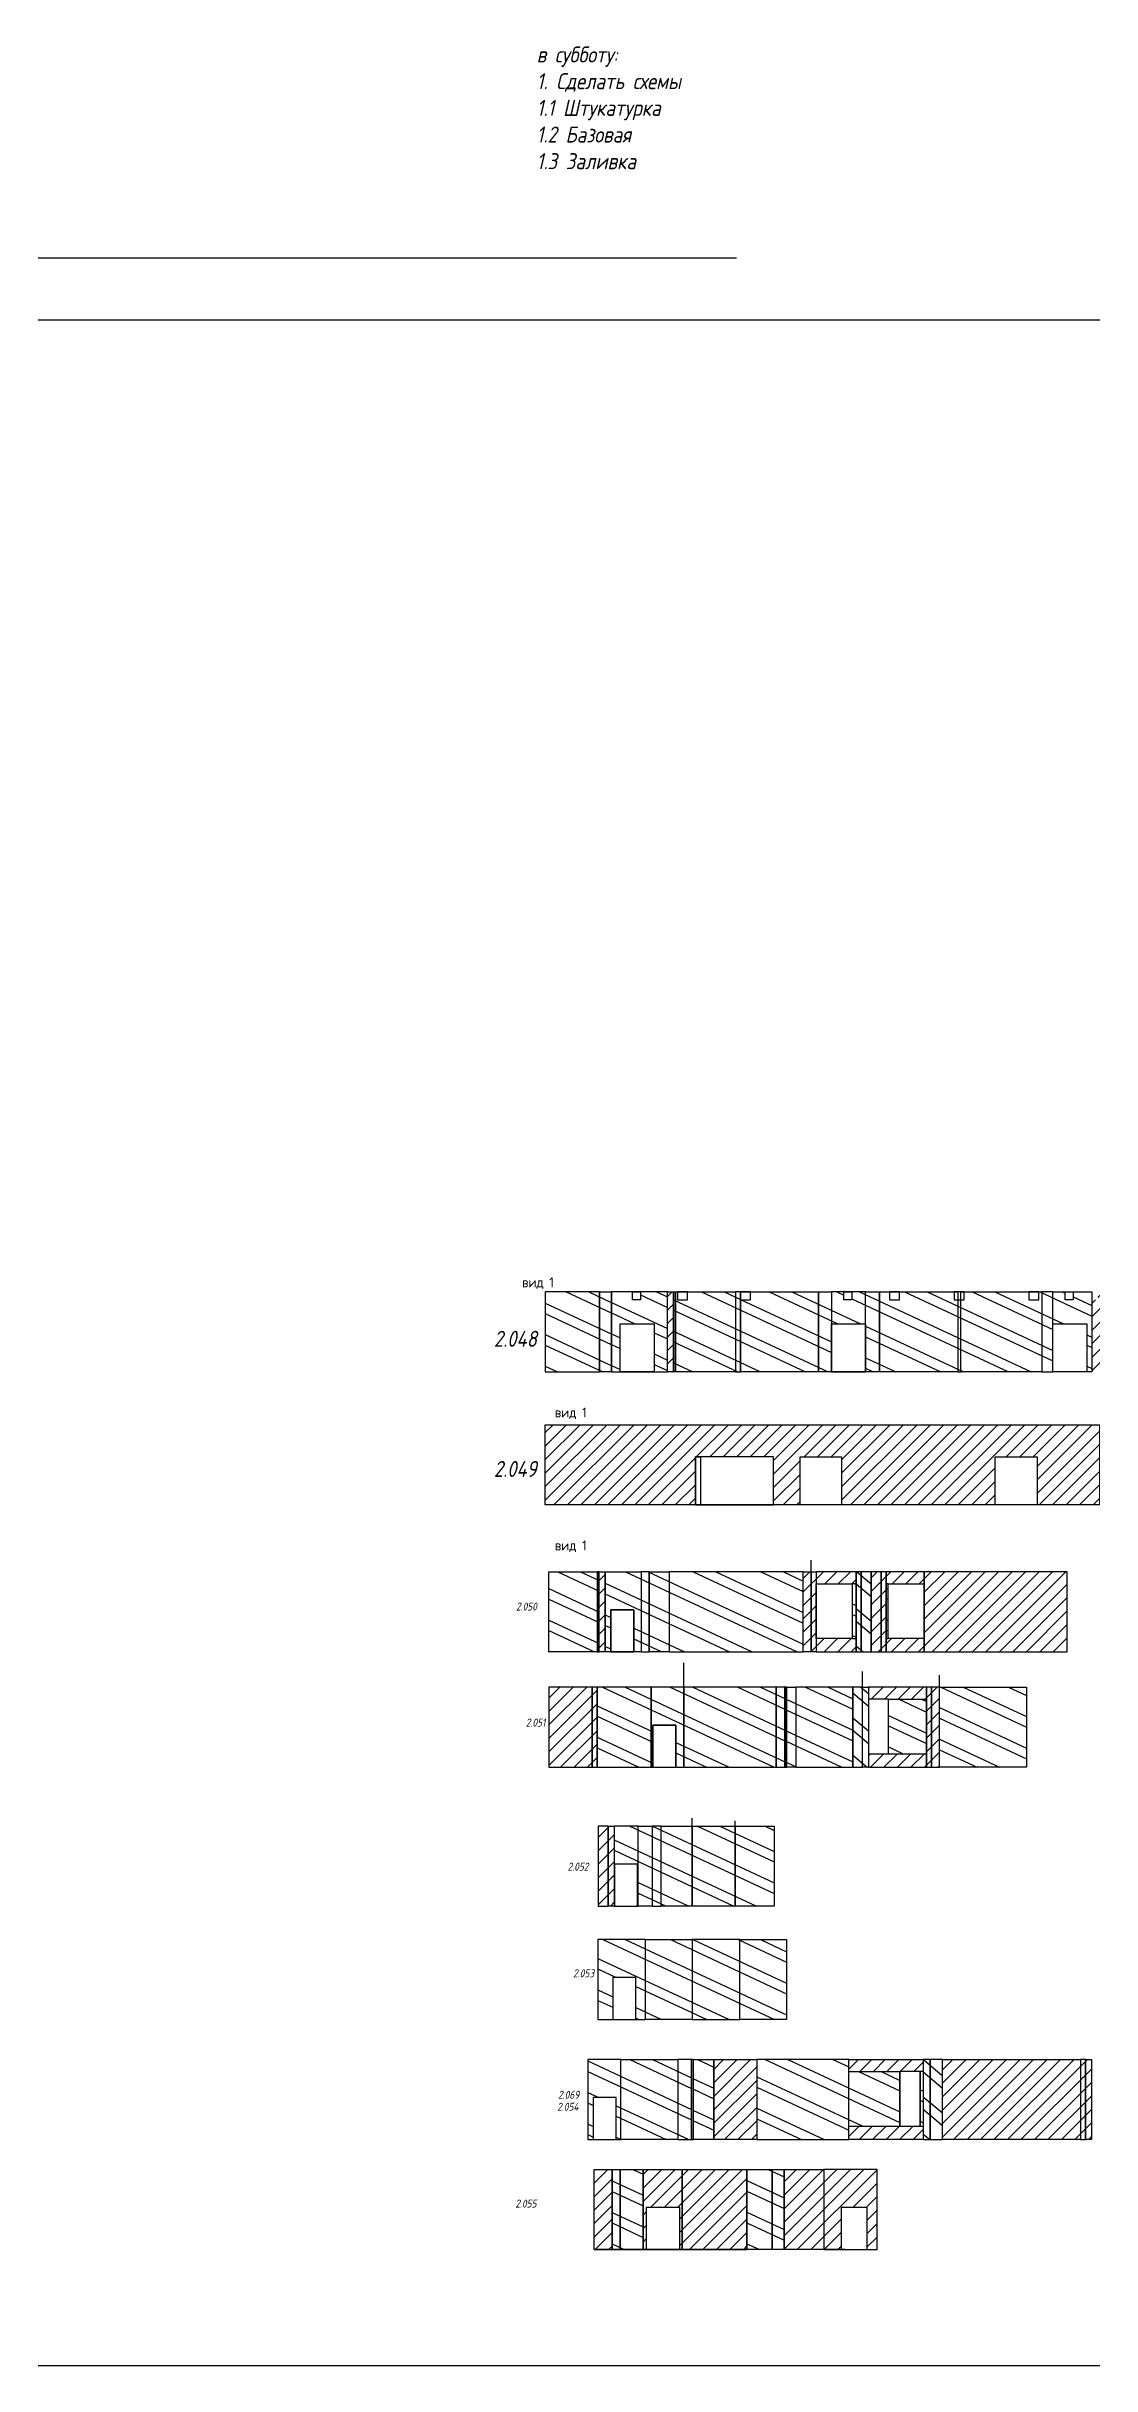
# Model space of a CAD drawing. Header units: millimetres. Extents: x -213536 to 1564669, y -45299 to 942238.
# Drawn here: x 35652 to 87890, y 70501 to 186434 of the extents above; entities that cross this region are included whole.
import ezdxf

# ---------------------------------------------------------------- set-up
doc = ezdxf.new("R2010")
doc.units = ezdxf.units.MM
for name, color, linetype in [('1) мет уголки', 6, 'Continuous'), ('1) серпянка', 2, 'Continuous'), ('1) штриховка', 250, 'Continuous')]:
    doc.layers.add(name, color=color, linetype=linetype)
for name, color, linetype, lineweight in [('Марки помещений', 7, 'Continuous', 9), ('Основные линии', 7, 'Continuous', 30), ('стяжа', 7, 'Continuous', 30)]:
    doc.layers.add(name, color=color, linetype=linetype, lineweight=lineweight)
doc.styles.add('ISOCPEUR_I_2', font='isocpeui.ttf', dxfattribs={"width": 0.85, "height": 2.3})
doc.styles.add('СПДС', font='isocpeur.ttf', dxfattribs={"width": 0.9})

msp = doc.modelspace()

# ---------------------------------------------------------------- hatches: boundary and pattern name
at = {"lineweight": 30}
h = msp.add_hatch(dxfattribs=at)
h.set_pattern_fill('ANSI32', color=4, scale=150, angle=110)
h.paths.add_polyline_path([(63289.7, 124175.2), (60588.2, 124175.2), (60588.2, 120175.2), (63289.7, 120175.2)])
h.paths.add_polyline_path([(63886.2, 124175.2), (63289.7, 124175.2), (63289.7, 120175.2), (63886.2, 120175.2)])
h.paths.add_polyline_path([(66689.7, 124175.2), (65344.3, 124175.2), (65344.3, 123775.2), (64944.3, 123775.2), (64944.3, 124175.2), (63889.7, 124175.2), (63889.7, 120175.2), (64327.2, 120175.2), (64327.2, 122575.2), (66027.2, 122575.2), (66027.2, 120175.2), (66689.7, 120175.2)])
h.paths.add_polyline_path([(70089.7, 124175.2), (67688.2, 124175.2), (67688.2, 123775.2), (67188.2, 123775.2), (67188.2, 124175.2), (67089.7, 124175.2), (67089.7, 120175.2), (70089.7, 120175.2)])
h.paths.add_polyline_path([(70339.7, 124175.2), (70089.7, 124175.2), (70089.7, 120175.2), (70339.7, 120175.2)])
h.paths.add_polyline_path([(74239.7, 124175.2), (70839.7, 124175.2), (70839.7, 123775.2), (70339.7, 123775.2), (70339.7, 120175.2), (74239.7, 120175.2)])
h.paths.add_polyline_path([(67089.7, 124175.2), (66989.7, 124175.2), (66989.7, 120175.2), (67089.7, 120175.2)])
h.paths.add_polyline_path([(74883.7, 124175.2), (74239.7, 124175.2), (74239.7, 120175.2), (74883.7, 120175.2)])
h.paths.add_polyline_path([(76595.7, 124175.2), (75900.8, 124175.2), (75900.8, 123775.2), (75500.8, 123775.2), (75500.8, 124175.2), (74883.7, 124175.2), (74883.7, 122575.2), (76583.7, 122575.2), (76583.7, 120175.2), (76595.7, 120175.2)])
h.paths.add_polyline_path([(81197.7, 124175.2), (78281.2, 124175.2), (78281.2, 123775.2), (77781.2, 123775.2), (77781.2, 124175.2), (77297.7, 124175.2), (77297.7, 120175.2), (81197.7, 120175.2)])
h.paths.add_polyline_path([(77297.7, 124175.2), (76595.7, 124175.2), (76595.7, 120175.2), (77297.7, 120175.2)])
h.paths.add_polyline_path([(85397.7, 124175.2), (85245.4, 124175.2), (85245.4, 123775.2), (84745.4, 123775.2), (84745.4, 124175.2), (81522.1, 124175.2), (81522.1, 123775.2), (81347.7, 123775.2), (81347.7, 120175.2), (85397.7, 120175.2)])
h.paths.add_polyline_path([(81347.7, 123775.2), (81197.7, 123775.2), (81197.7, 120175.2), (81347.7, 120175.2)])
h.paths.add_polyline_path([(85947.7, 124175.2), (85397.7, 124175.2), (85397.7, 120175.2), (85947.7, 120175.2)])
h.paths.add_polyline_path([(87897.7, 124181.2), (85947.7, 124181.2), (85947.7, 124175.2), (85947.7, 122575.2), (87647.7, 122575.2), (87647.7, 120181.2), (87897.7, 120181.2)])
h.paths.add_polyline_path([(86564.8, 123775.2), (86564.8, 124175.2), (86964.8, 124175.2), (86964.8, 123775.2)], flags=16)
h.paths.add_polyline_path([(95335.7, 123775.2), (88347.7, 123775.2), (88347.7, 120181.2), (95335.7, 120181.2)])
h.paths.add_polyline_path([(96085.7, 123583.7), (95735.7, 123583.7), (95735.7, 120844.6), (96085.7, 120844.6)])
h.paths.add_polyline_path([(105769.2, 123583.7), (105063.2, 123583.7), (105063.2, 120853.7), (105769.2, 120853.7)])
h.paths.add_polyline_path([(110113.3, 123583.7), (108766.7, 123583.7), (108766.7, 120853.7), (110113.3, 120853.7)])
h.paths.add_polyline_path([(112475.7, 123583.7), (111913.3, 123583.7), (111913.3, 120853.7), (112475.7, 120853.7)])
h.paths.add_polyline_path([(119220, 123583.7), (118970, 123583.7), (118970, 120853.7), (119220, 120853.7)])
h.paths.add_polyline_path([(120667.8, 123583.7), (120421.9, 123583.7), (120421.9, 120853.7), (120667.8, 120853.7)])
h.paths.add_polyline_path([(122671.9, 123558), (122467.8, 123558), (122467.8, 120853.7), (122671.9, 120853.7)])
h.paths.add_polyline_path([(128955, 122283.7), (130125, 122283.7), (130125, 124183.7), (123427.5, 124183.7), (123427.5, 120183.7), (128955, 120183.7)])
h = msp.add_hatch(dxfattribs=at)
h.set_pattern_fill('ANSI31', color=2, scale=150)
h.paths.add_polyline_path([(66989.7, 124175.2), (66689.7, 124175.2), (66689.7, 120175.2), (66989.7, 120175.2)])
h.paths.add_polyline_path([(112475.7, 124183.7), (106975.7, 124183.7), (106975.7, 123583.7), (108766.7, 123583.7), (110113.3, 123583.7), (111913.3, 123583.7), (112475.7, 123583.7)])
h.paths.add_polyline_path([(112475.7, 120853.7), (111913.3, 120853.7), (110113.3, 120853.7), (108766.7, 120853.7), (106975.7, 120853.7), (106975.7, 120183.7), (112475.7, 120183.7)])
h.paths.add_polyline_path([(113680.3, 123774.2), (113433, 123774.2), (113433, 120183.7), (113680.3, 120183.7)])
h.paths.add_polyline_path([(112723, 123774.2), (112475.7, 123774.2), (112475.7, 120183.7), (112723, 120183.7)])
h.paths.add_polyline_path([(115680.3, 124183.7), (113685.9, 124183.7), (113685.9, 120183.7), (115680.3, 120183.7), (115680.3, 120853.7), (115495, 120853.7), (113695, 120853.7), (113695, 123583.7), (115495, 123583.7), (115680.3, 123583.7)])
h.paths.add_polyline_path([(116924.4, 123774.2), (116424.4, 123774.2), (116424.4, 120183.7), (116924.4, 120183.7)])
h.paths.add_polyline_path([(117170, 123774.2), (116924.4, 123774.2), (116924.4, 120183.7), (117170, 120183.7)])
h.paths.add_polyline_path([(117170, 124174.2), (116924.4, 124174.2), (116924.4, 123774.2), (117170, 123774.2)])
h.paths.add_polyline_path([(119220, 124183.7), (117182, 124183.7), (117182, 123583.7), (118970, 123583.7), (119220, 123583.7)])
h.paths.add_polyline_path([(119220, 120853.7), (118970, 120853.7), (117182, 120853.7), (117182, 120183.7), (119220, 120183.7)])
h.paths.add_polyline_path([(122671.9, 120853.7), (122467.8, 120853.7), (120667.8, 120853.7), (120421.9, 120853.7), (120421.9, 120183.7), (122671.9, 120183.7)])
h.paths.add_polyline_path([(122671.9, 124183.7), (120421.9, 124183.7), (120421.9, 123583.7), (120667.8, 123583.7), (122467.8, 123583.7), (122467.8, 123558), (122671.9, 123558)])
h.paths.add_polyline_path([(103263.2, 124175.2), (103017.7, 124175.2), (103017.7, 123775.2), (103263.2, 123775.2)])
h.paths.add_polyline_path([(103263.2, 123775.2), (103017.7, 123775.2), (103017.7, 120181.2), (103263.2, 120181.2)])
h.paths.add_polyline_path([(105769.2, 120853.7), (105063.2, 120853.7), (103263.2, 120853.7), (103263.2, 120181.2), (105769.2, 120181.2)])
h.paths.add_polyline_path([(105769.2, 124181.2), (103263.2, 124181.2), (103263.2, 124175.2), (103263.2, 123775.2), (103263.2, 123583.7), (105063.2, 123583.7), (105769.2, 123583.7)])
h.paths.add_polyline_path([(106018.4, 123771.7), (105771.2, 123771.7), (105771.2, 120183.7), (106018.4, 120183.7)])
h.paths.add_polyline_path([(106966.7, 123583.7), (106975.7, 123583.7), (106975.7, 123771.7), (106728.4, 123771.7), (106728.4, 120183.7), (106975.7, 120183.7), (106975.7, 120853.7), (106966.7, 120853.7)])
h.paths.add_polyline_path([(88197.7, 123775.2), (87897.7, 123775.2), (87897.7, 120181.2), (88197.7, 120181.2)])
h.paths.add_polyline_path([(88347.7, 123775.2), (88197.7, 123775.2), (88197.7, 120181.2), (88347.7, 120181.2)])
h.paths.add_polyline_path([(88347.7, 124175.2), (88197.7, 124175.2), (88197.7, 123775.2), (88347.7, 123775.2)])
h.paths.add_polyline_path([(95335.7, 124175.2), (88347.7, 124175.2), (88347.7, 123775.2), (95335.7, 123775.2)])
h.paths.add_polyline_path([(95485.7, 123775.2), (95335.7, 123775.2), (95335.7, 120181.2), (95485.7, 120181.2)])
h.paths.add_polyline_path([(95485.7, 124175.2), (95335.7, 124175.2), (95335.7, 123775.2), (95485.7, 123775.2)])
h.paths.add_polyline_path([(95735.7, 123775.2), (95485.7, 123775.2), (95485.7, 120181.2), (95735.7, 120181.2)])
h.paths.add_polyline_path([(97885.7, 120853.7), (96085.7, 120853.7), (96085.7, 120844.6), (95735.7, 120844.6), (95735.7, 120181.2), (97885.7, 120181.2)])
h.paths.add_polyline_path([(97885.7, 124181.2), (95735.7, 124181.2), (95735.7, 123583.7), (96085.7, 123583.7), (97885.7, 123583.7)])
h.paths.add_polyline_path([(101373.7, 124181.2), (99573.7, 124181.2), (99573.7, 123583.7), (101373.7, 123583.7)])
h.paths.add_polyline_path([(101373.7, 120853.7), (99573.7, 120853.7), (99573.7, 120181.2), (101373.7, 120181.2)])
h.paths.add_polyline_path([(102467.7, 123775.2), (101967.7, 123775.2), (101967.7, 120181.2), (102467.7, 120181.2)])
h.paths.add_polyline_path([(103017.7, 123775.2), (102517.7, 123775.2), (102517.7, 120181.2), (103017.7, 120181.2)])
h = msp.add_hatch(dxfattribs=at)
h.set_pattern_fill('ANSI31', color=2, scale=150)
h.set_pattern_definition([(45, (0, 12771.57), (-336.7596, 336.7596), [])])
h.paths.add_polyline_path([(83068.2, 115929.2), (85168.2, 115929.2), (85168.2, 113529.2), (88288.2, 113529.2), (88288.2, 117529.2), (60588.2, 117529.2), (60588.2, 113529.2), (68088.2, 113529.2), (68088.2, 115929.2), (68338.2, 115929.2), (71988.2, 115929.2), (71988.2, 113529.2), (73318.2, 113529.2), (73318.2, 115929.2), (75398.2, 115929.2), (75398.2, 113529.2), (83068.2, 113529.2)])
h.paths.add_polyline_path([(92148.2, 117529.2), (89648.2, 117529.2), (89648.2, 116829.2), (90348.2, 116829.2), (92148.2, 116829.2)])
h.paths.add_polyline_path([(92148.2, 114129.2), (90348.2, 114129.2), (89648.2, 114129.2), (89648.2, 113529.2), (92148.2, 113529.2)])
h.paths.add_polyline_path([(98628.2, 114129.2), (93508.2, 114129.2), (93508.2, 113529.2), (98628.2, 113529.2)])
h.paths.add_polyline_path([(92388.2, 117429.2), (92388.2, 117529.2), (92148.2, 117529.2), (92148.2, 113529.2), (92388.2, 113529.2)])
h.paths.add_polyline_path([(92908.2, 117529.2), (92388.2, 117529.2), (92388.2, 117429.2), (92388.2, 113529.2), (92908.2, 113529.2)])
h.paths.add_polyline_path([(88528.2, 117529.2), (88288.2, 117529.2), (88288.2, 113529.2), (88528.2, 113529.2)])
h.paths.add_polyline_path([(89048.2, 117529.2), (88528.2, 117529.2), (88528.2, 113529.2), (89048.2, 113529.2)])
h.paths.add_polyline_path([(98628.2, 117529.2), (93508.2, 117529.2), (93508.2, 116929.2), (98628.2, 116929.2)])
h.paths.add_polyline_path([(98868.2, 117529.2), (98628.2, 117529.2), (98628.2, 113529.2), (98868.2, 113529.2)])
h.paths.add_polyline_path([(99388.2, 117529.2), (98868.2, 117529.2), (98868.2, 113529.2), (99388.2, 113529.2)])
h.paths.add_polyline_path([(102488.2, 117529.2), (99988.2, 117529.2), (99988.2, 116929.2), (100688.2, 116929.2), (102488.2, 116929.2)])
h.paths.add_polyline_path([(102488.2, 114129.2), (99988.2, 114129.2), (99988.2, 113529.2), (102488.2, 113529.2)])
h.paths.add_polyline_path([(102728.2, 117429.2), (102728.2, 117529.2), (102488.2, 117529.2), (102488.2, 113529.2), (102728.2, 113529.2)])
h.paths.add_polyline_path([(103248.2, 117529.2), (102728.2, 117529.2), (102728.2, 117429.2), (102728.2, 113529.2), (103248.2, 113529.2)])
h.paths.add_polyline_path([(106277.8, 117529.2), (105777.8, 117529.2), (105777.8, 113529.2), (106277.8, 113529.2)])
h.paths.add_polyline_path([(109277.8, 117529.2), (108777.8, 117529.2), (108777.8, 113529.2), (109277.8, 113529.2)])
h.paths.add_polyline_path([(115277.8, 117529.2), (114777.8, 117529.2), (114777.8, 113529.2), (115277.8, 113529.2)])
h.paths.add_polyline_path([(118277.8, 117529.2), (117777.8, 117529.2), (117777.8, 113529.2), (118277.8, 113529.2)])
h.paths.add_polyline_path([(124277.8, 117529.2), (123777.8, 117529.2), (123777.8, 113529.2), (124277.8, 113529.2)])
h.paths.add_polyline_path([(127277.8, 117529.2), (126777.8, 117529.2), (126777.8, 113529.2), (127277.8, 113529.2)])
h.paths.add_polyline_path([(129677.8, 117529.2), (129177.8, 117529.2), (129177.8, 113529.2), (129677.8, 113529.2)])
h.paths.add_polyline_path([(133677.8, 117129.2), (138277.8, 117129.2), (138277.8, 113529.2), (138977.8, 113529.2), (138977.8, 115629.2), (140577.8, 115629.2), (140577.8, 113529.2), (141377.8, 113529.2), (141377.8, 117529.2), (138277.8, 117529.2), (133677.8, 117529.2), (133177.8, 117529.2), (133177.8, 113529.2), (133677.8, 113529.2)])
h.paths.add_polyline_path([(146027.8, 117529.2), (143977.8, 117529.2), (143977.8, 113529.2), (144427.8, 113529.2), (144427.8, 115629.2), (146027.8, 115629.2)])
h.paths.add_polyline_path([(146257.8, 117529.2), (146027.8, 117529.2), (146027.8, 115629.2), (146027.8, 113529.2), (146257.8, 113529.2)])
h.paths.add_polyline_path([(149347.8, 117529.2), (146957.8, 117529.2), (146957.8, 116929.2), (147147.8, 116929.2), (148947.8, 116929.2), (149347.8, 116929.2)])
h.paths.add_polyline_path([(149347.8, 114129.2), (146957.8, 114129.2), (146957.8, 113529.2), (149347.8, 113529.2)])
h.paths.add_polyline_path([(149592.8, 117529.2), (149347.8, 117529.2), (149347.8, 113529.2), (149592.8, 113529.2)])
h.paths.add_polyline_path([(149822.8, 117529.2), (149592.8, 117529.2), (149592.8, 113529.2), (149822.8, 113529.2)])
h = msp.add_hatch(dxfattribs=at)
h.set_pattern_fill('ANSI32', color=4, scale=150, angle=110)
h.paths.add_polyline_path([(63180.4, 110181.3), (60767.3, 110181.3), (60767.3, 106181.3), (63180.4, 106181.3)])
h.paths.add_polyline_path([(63280.4, 110181.3), (63180.4, 110181.3), (63180.4, 106181.3), (63280.4, 106181.3)])
h.paths.add_polyline_path([(65380.4, 110181.3), (63580.4, 110181.3), (63580.4, 106181.3), (63858.2, 106181.3), (63858.2, 108281.3), (65014.2, 108281.3), (65014.2, 106181.3), (65380.4, 106181.3)])
h.paths.add_polyline_path([(65780.4, 110181.3), (65380.4, 110181.3), (65380.4, 106181.3), (65780.4, 106181.3)])
h.paths.add_polyline_path([(66780.4, 110181.3), (65780.4, 110181.3), (65780.4, 106181.3), (66780.4, 106181.3)])
h.paths.add_polyline_path([(73480.4, 110181.3), (66780.4, 110181.3), (66780.4, 106181.3), (73480.4, 106181.3)])
h.paths.add_polyline_path([(76118.4, 109575.6), (75930.4, 109575.6), (75930.4, 106851.3), (76118.4, 106851.3)])
h.paths.add_polyline_path([(77720.9, 109581.3), (77620.9, 109581.3), (77620.9, 106851.3), (77720.9, 106851.3)])
h = msp.add_hatch(dxfattribs=at)
h.set_pattern_fill('ANSI31', color=2, scale=150)
h.paths.add_polyline_path([(76118.4, 110181.3), (74130.4, 110181.3), (74130.4, 109581.3), (75930.4, 109581.3), (76118.4, 109575.6)])
h.paths.add_polyline_path([(76118.4, 106851.3), (75930.4, 106851.3), (74130.4, 106851.3), (74130.4, 106181.3), (76118.4, 106181.3)])
h.paths.add_polyline_path([(77370.9, 110178.8), (76870.9, 110178.8), (76870.9, 106178.8), (77370.9, 106178.8)])
h.paths.add_polyline_path([(77620.9, 110181.3), (77370.9, 110181.3), (77370.9, 106181.3), (77620.9, 106181.3)])
h.paths.add_polyline_path([(79520.9, 106851.3), (77720.9, 106851.3), (77620.9, 106851.3), (77620.9, 106181.3), (79520.9, 106181.3)])
h.paths.add_polyline_path([(79520.9, 110181.3), (77620.9, 110181.3), (77620.9, 109581.3), (77720.9, 109581.3), (79520.9, 109581.3)])
h.paths.add_polyline_path([(86670.9, 110181.3), (79520.9, 110181.3), (79520.9, 109581.3), (79520.9, 106851.3), (79520.9, 106181.3), (86670.9, 106181.3)])
h.paths.add_polyline_path([(63580.4, 110181.3), (63280.4, 110181.3), (63280.4, 106181.3), (63580.4, 106181.3)])
h.paths.add_polyline_path([(73880.4, 110181.3), (73480.4, 110181.3), (73480.4, 106181.3), (73880.4, 106181.3)])
h.paths.add_polyline_path([(74130.4, 110181.3), (73880.4, 110181.3), (73880.4, 106181.3), (74130.4, 106181.3)])
h = msp.add_hatch(dxfattribs=at)
h.set_pattern_fill('ANSI32', color=5, scale=150, angle=95)
h.paths.add_polyline_path([(76370.9, 110181.3), (76118.4, 110181.3), (76118.4, 106181.3), (76370.9, 106181.3)])
h.paths.add_polyline_path([(76870.9, 110181.3), (76370.9, 110181.3), (76370.9, 106181.3), (76870.9, 106181.3)])
h = msp.add_hatch(dxfattribs=at)
h.set_pattern_fill('ANSI31', color=2, scale=150)
h.paths.add_polyline_path([(62924.3, 104413.7), (60767.3, 104413.7), (60767.3, 100413.7), (62924.3, 100413.7)])
h.paths.add_polyline_path([(63174.3, 104413.7), (62924.3, 104413.7), (62924.3, 100413.7), (63174.3, 100413.7)])
h.paths.add_polyline_path([(79887.6, 104413.7), (79636.8, 104413.7), (79636.8, 100413.7), (79887.6, 100413.7)])
h.paths.add_polyline_path([(80287.6, 104413.7), (79887.6, 104413.7), (79887.6, 100413.7), (80287.6, 100413.7)])
h.paths.add_polyline_path([(79636.8, 101083.7), (77742.8, 101083.7), (76736.8, 101083.7), (76736.8, 100413.7), (79636.8, 100413.7)])
h.paths.add_polyline_path([(79636.8, 104413.7), (76736.8, 104413.7), (76736.8, 103813.7), (77742.8, 103813.7), (79636.8, 103813.7)])
h = msp.add_hatch(dxfattribs=at)
h.set_pattern_fill('ANSI32', color=4, scale=150, angle=110)
h.paths.add_polyline_path([(79636.8, 103813.7), (77742.8, 103813.7), (77742.8, 101083.7), (79636.8, 101083.7)])
h.paths.add_polyline_path([(65874.3, 104413.7), (63174.3, 104413.7), (63174.3, 100413.7), (65874.3, 100413.7)])
h.paths.add_polyline_path([(67517.3, 104413.7), (65874.3, 104413.7), (65874.3, 100413.7), (65961.3, 100413.7), (65961.3, 102513.7), (67117.3, 102513.7), (67117.3, 100413.7), (67517.3, 100413.7)])
h.paths.add_polyline_path([(72117.8, 104413.7), (67517.3, 104413.7), (67517.3, 100413.7), (72117.8, 100413.7)])
h.paths.add_polyline_path([(72564.8, 104413.7), (72117.8, 104413.7), (72117.8, 100413.7), (72564.8, 100413.7)])
h.paths.add_polyline_path([(73111.8, 104413.7), (72664.8, 104413.7), (72664.8, 100413.7), (73111.8, 100413.7)])
h.paths.add_polyline_path([(75955.8, 104413.7), (73111.8, 104413.7), (73111.8, 100413.7), (75955.8, 100413.7)])
h.paths.add_polyline_path([(84635.3, 104413.7), (80287.6, 104413.7), (80287.6, 100413.7), (84635.3, 100413.7)])
h = msp.add_hatch(dxfattribs=at)
h.set_pattern_fill('ANSI32', color=5, scale=150, angle=95)
h.paths.add_polyline_path([(76443.8, 104413.7), (75955.8, 104413.7), (75955.8, 100413.7), (76443.8, 100413.7)])
h.paths.add_polyline_path([(76736.8, 104413.7), (76443.8, 104413.7), (76443.8, 100413.7), (76736.8, 100413.7)])
h = msp.add_hatch(dxfattribs=at)
h.set_pattern_fill('ANSI31', color=2, scale=150)
h.paths.add_polyline_path([(63731.6, 97472.5), (63231.6, 97472.5), (63231.6, 93472.5), (63731.6, 93472.5)])
h.paths.add_polyline_path([(64031.6, 97472.5), (63731.6, 97472.5), (63731.6, 93472.5), (64031.6, 93472.5)])
h = msp.add_hatch(dxfattribs=at)
h.set_pattern_fill('ANSI32', color=4, scale=150, angle=110)
h.paths.add_polyline_path([(65231.6, 97472.5), (64031.6, 97472.5), (64031.6, 95572.5), (65193.4, 95572.5), (65193.4, 93472.5), (65231.6, 93472.5)])
h.paths.add_polyline_path([(65931.6, 97472.5), (65231.6, 97472.5), (65231.6, 93472.5), (65931.6, 93472.5)])
h.paths.add_polyline_path([(66381.6, 97472.5), (65931.6, 97472.5), (65931.6, 93472.5), (66381.6, 93472.5)])
h.paths.add_polyline_path([(67931.6, 97472.5), (66381.6, 97472.5), (66381.6, 93472.5), (67931.6, 93472.5)])
h.paths.add_polyline_path([(70083.3, 97472.5), (67931.6, 97472.5), (67931.6, 93472.5), (70083.3, 93472.5)])
h.paths.add_polyline_path([(72033.3, 97472.5), (70083.3, 97472.5), (70083.3, 93472.5), (72033.3, 93472.5)])
h = msp.add_hatch(dxfattribs=at)
h.set_pattern_fill('ANSI32', color=4, scale=150, angle=110)
h.paths.add_polyline_path([(67930.7, 91797.3), (65592.7, 91797.3), (65592.7, 87797.3), (67930.7, 87797.3)])
h.paths.add_polyline_path([(65592.7, 91797.3), (63216.7, 91797.3), (63216.7, 87797.3), (65592.7, 87797.3)])
h.paths.add_polyline_path([(65110.7, 89909.3), (65110.7, 87809.3), (63954.7, 87809.3), (63954.7, 89909.3)], flags=16)
h.paths.add_polyline_path([(70306.7, 91797.3), (67930.7, 91797.3), (67930.7, 87797.3), (70306.7, 87797.3)])
h.paths.add_polyline_path([(72644.7, 91797.3), (70306.7, 91797.3), (70306.7, 87797.3), (72644.7, 87797.3)])
h = msp.add_hatch(dxfattribs=at)
h.set_pattern_fill('ANSI32', color=4, scale=150, angle=110)
h.set_pattern_definition([(155, (1937.3, 4765.8), (-603.816, -1294.887), []), (155, (1707, 5398.7), (-603.816, -1294.887), [])])
h.paths.add_polyline_path([(64354.6, 85798.2), (62704.6, 85798.2), (62704.6, 81798.2), (62974.2, 81798.2), (62974.2, 83898.2), (64130.2, 83898.2), (64130.2, 81798.2), (64354.6, 81798.2)])
h.paths.add_polyline_path([(78310.3, 85200.1), (75749.9, 85200.1), (75749.9, 82470.1), (78310.3, 82470.1)])
h.paths.add_polyline_path([(79479.9, 85204.4), (79316.3, 85200.1), (79316.3, 82470.1), (79479.9, 82470.1)])
h.paths.add_polyline_path([(67204.6, 85798.2), (64354.6, 85798.2), (64354.6, 81798.2), (67204.6, 81798.2)])
h.paths.add_polyline_path([(67901.6, 85798.2), (67204.6, 85798.2), (67204.6, 81798.2), (67901.6, 81798.2)])
h.paths.add_polyline_path([(69008.6, 85798.2), (68001.6, 85798.2), (68001.6, 81798.2), (69008.6, 81798.2)])
h.paths.add_polyline_path([(75749.9, 85796.6), (71158.6, 85796.6), (71158.6, 81796.6), (75749.9, 81796.6)])
h = msp.add_hatch(dxfattribs=at)
h.set_pattern_fill('ANSI31', color=2, scale=150)
h.set_pattern_definition([(45, (1937.33, 4765.76), (-336.7596, 336.7596), [])])
h.paths.add_polyline_path([(79479.9, 85796.6), (75749.9, 85796.6), (75749.9, 85200.1), (78310.3, 85200.1), (79316.3, 85200.1), (79479.9, 85204.4)])
h.paths.add_polyline_path([(79479.9, 82470.1), (79316.3, 82470.1), (78310.3, 82470.1), (75749.9, 82470.1), (75749.9, 81796.6), (79479.9, 81796.6)])
h.paths.add_polyline_path([(71151.6, 85798.2), (69008.6, 85798.2), (69008.6, 81798.2), (71151.6, 81798.2)])
h.paths.add_polyline_path([(87329.4, 85798.2), (80441.4, 85798.2), (80441.4, 81798.2), (87329.4, 81798.2)])
h.paths.add_polyline_path([(87577.6, 85798.2), (87329.4, 85798.2), (87329.4, 81798.2), (87577.6, 81798.2)])
h.paths.add_polyline_path([(87882.6, 85800.1), (87577.6, 85800.1), (87577.6, 81800.1), (87882.6, 81800.1)])
h = msp.add_hatch(dxfattribs=at)
h.set_pattern_fill('ANSI32', color=5, scale=150, angle=95)
h.set_pattern_definition([(140, (1937.3, 4765.8), (-918.383, -1094.486), []), (140, (1878.6, 5436.7), (-918.383, -1094.486), [])])
h.paths.add_polyline_path([(79829.9, 85796.6), (79479.9, 85796.6), (79479.9, 81796.6), (79829.9, 81796.6), (79829.9, 81798.2)])
h.paths.add_polyline_path([(80441.4, 85798.2), (79829.9, 85798.2), (79829.9, 81798.2), (80441.4, 81798.2)])
h = msp.add_hatch(dxfattribs=at)
h.set_pattern_fill('ANSI31', color=2, scale=150)
h.set_pattern_definition([(45, (-293.86, -5925.9), (-336.7596, 336.7596), [])])
h.paths.add_polyline_path([(63923.4, 80303.8), (63023.4, 80303.8), (63023.4, 76303.8), (63923.4, 76303.8)])
h.paths.add_polyline_path([(67423.4, 80303.8), (65473.4, 80303.8), (65473.4, 76303.8), (65631.9, 76303.8), (65631.9, 78403.8), (67311.9, 78403.8), (67311.9, 76303.8), (67423.4, 76303.8)])
h.paths.add_polyline_path([(70663.4, 80303.8), (67423.4, 80303.8), (67423.4, 76303.8), (70663.4, 76303.8)])
h.paths.add_polyline_path([(74511.4, 80303.8), (72523.4, 80303.8), (72523.4, 76303.8), (74511.4, 76303.8)])
h.paths.add_polyline_path([(77171.4, 80303.8), (74511.4, 80303.8), (74511.4, 76303.8), (75374.6, 76303.8), (75374.6, 78403.8), (76674.6, 78403.8), (76674.6, 76303.8), (77171.4, 76303.8)])
h = msp.add_hatch(dxfattribs=at)
h.set_pattern_fill('ANSI32', color=4, scale=150, angle=110)
h.set_pattern_definition([(155, (-293.9, -5925.9), (-603.816, -1294.887), []), (155, (-524.2, -5293), (-603.816, -1294.887), [])])
h.paths.add_polyline_path([(64323.4, 80303.8), (63923.4, 80303.8), (63923.4, 76303.8), (64323.4, 76303.8)])
h.paths.add_polyline_path([(65473.4, 80303.8), (64323.4, 80303.8), (64323.4, 76303.8), (65473.4, 76303.8)])
h.paths.add_polyline_path([(71925.4, 80303.8), (70663.4, 80303.8), (70663.4, 76303.8), (71925.4, 76303.8)])
h.paths.add_polyline_path([(72523.4, 80303.8), (71925.4, 80303.8), (71925.4, 76303.8), (72523.4, 76303.8)])

# ---------------------------------------------------------------- linework, layer by layer
at = {"color": 2, "lineweight": 30}
for p, q in [((63023.4, 76303.8), (63923.4, 76303.8)), ((65473.4, 76303.8), (67423.4, 76303.8)), ((67423.4, 76303.8), (70663.4, 76303.8)), ((74511.4, 76303.8), (72523.4, 76303.8)), ((75561.4, 76303.8), (74511.4, 76303.8))]:
    msp.add_line(p, q, dxfattribs=at)
at = {"color": 4, "lineweight": 30}
for p, q in [((63923.4, 76303.8), (64323.4, 76303.8)), ((64323.4, 76303.8), (65473.4, 76303.8)), ((71925.4, 76303.8), (70663.4, 76303.8)), ((72523.4, 76303.8), (71925.4, 76303.8))]:
    msp.add_line(p, q, dxfattribs=at)
at = {"color": 2, "lineweight": 30}
for points in [[(29417.9, 70500.8), (153395.9, 70500.8), (153395.9, 172746.2), (29417.9, 172746.2)], [(66689.7, 120175.2), (66689.7, 124175.2), (66989.7, 124175.2), (66989.7, 120175.2)], [(67188.2, 123775.2), (67688.2, 123775.2), (67688.2, 124175.2), (67188.2, 124175.2)], [(70339.7, 123775.2), (70839.7, 123775.2), (70839.7, 124175.2), (70339.7, 124175.2)], [(77781.2, 123775.2), (78281.2, 123775.2), (78281.2, 124175.2), (77781.2, 124175.2)], [(81022.1, 123775.2), (81522.1, 123775.2), (81522.1, 124175.2), (81022.1, 124175.2)], [(84745.4, 123775.2), (85245.4, 123775.2), (85245.4, 124175.2), (84745.4, 124175.2)], [(60588.2, 117529.2), (88288.2, 117529.2), (88288.2, 113529.2), (60588.2, 113529.2)], [(63580.4, 110181.3), (63580.4, 106181.3), (63280.4, 106181.3), (63280.4, 110181.3)], [(73880.4, 106181.3), (73480.4, 106181.3), (73480.4, 110181.3), (73880.4, 110181.3)], [(73880.4, 106181.3), (73880.4, 110181.3), (74130.4, 110181.3), (74130.4, 106181.3)], [(74130.4, 106181.3), (76118.4, 106181.3), (76118.4, 110181.3), (74130.4, 110181.3)], [(76870.9, 106178.8), (77370.9, 106178.8), (77370.9, 110178.8), (76870.9, 110178.8)], [(77620.9, 106181.3), (77620.9, 110181.3), (77370.9, 110181.3), (77370.9, 106181.3)], [(77620.9, 106181.3), (79520.9, 106181.3), (79520.9, 110181.3), (77620.9, 110181.3)], [(79520.9, 110181.3), (79520.9, 106181.3), (86670.9, 106181.3), (86670.9, 110181.3)], [(60767.3, 100413.7), (62924.3, 100413.7), (62924.3, 104413.7), (60767.3, 104413.7)], [(62924.3, 104413.7), (62924.3, 100413.7), (63174.3, 100413.7), (63174.3, 104413.7)], [(76736.8, 100413.7), (79636.8, 100413.7), (79636.8, 104413.7), (76736.8, 104413.7)], [(79887.6, 100413.7), (79887.6, 104413.7), (79636.8, 104413.7), (79636.8, 100413.7)], [(79887.6, 100413.7), (80287.6, 100413.7), (80287.6, 104413.7), (79887.6, 104413.7)], [(63731.6, 97472.5), (63231.6, 97472.5), (63231.6, 93472.5), (63731.6, 93472.5)], [(64031.6, 97472.5), (64031.6, 93472.5), (63731.6, 93472.5), (63731.6, 97472.5)], [(69008.6, 85798.2), (71151.6, 85798.2), (71151.6, 81798.2), (69008.6, 81798.2)], [(80441.4, 81798.2), (80441.4, 85798.2), (87329.4, 85798.2), (87329.4, 81798.2)], [(87329.4, 81798.2), (87577.6, 81798.2), (87577.6, 85798.2), (87329.4, 85798.2)], [(87577.6, 81800.1), (87577.6, 85800.1), (87882.6, 85800.1), (87882.6, 81800.1)], [(63023.4, 80303.8), (63923.4, 80303.8), (63923.4, 76303.8), (63023.4, 76303.8)], [(65473.4, 80303.8), (67423.4, 80303.8), (67423.4, 76303.8), (65473.4, 76303.8)], [(67423.4, 80303.8), (70663.4, 80303.8), (70663.4, 76303.8), (67423.4, 76303.8)], [(72523.4, 80303.8), (74511.4, 80303.8), (74511.4, 76303.8), (72523.4, 76303.8)], [(74511.4, 76303.8), (77171.4, 76303.8), (77171.4, 80303.8), (74511.4, 80303.8)], [(65631.9, 76303.8), (67311.9, 76303.8), (67311.9, 78403.8), (65631.9, 78403.8)], [(75374.6, 76303.8), (76674.6, 76303.8), (76674.6, 78403.8), (75374.6, 78403.8)]]:
    msp.add_lwpolyline(points, close=True, dxfattribs=at)
at = {"color": 4, "lineweight": 30}
for points in [[(60588.2, 120175.2), (63289.7, 120175.2), (63289.7, 124175.2), (60588.2, 124175.2)], [(63289.7, 120175.2), (63289.7, 124175.2), (63886.2, 124175.2), (63886.2, 120175.2)], [(63889.7, 120175.2), (66689.7, 120175.2), (66689.7, 124175.2), (63889.7, 124175.2)], [(64944.3, 124175.2), (65344.3, 124175.2), (65344.3, 123775.2), (64944.3, 123775.2)], [(66989.7, 120175.2), (66989.7, 124175.2), (67089.7, 124175.2), (67089.7, 120175.2)], [(67089.7, 124175.2), (70089.7, 124175.2), (70089.7, 120175.2), (67089.7, 120175.2)], [(70089.7, 124175.2), (70089.7, 120175.2), (70339.7, 120175.2), (70339.7, 124175.2)], [(70339.7, 124175.2), (74239.7, 124175.2), (74239.7, 120175.2), (70339.7, 120175.2)], [(74239.7, 120175.2), (74239.7, 124175.2), (74883.7, 124175.2), (74883.7, 120175.2)], [(74883.7, 120175.2), (76595.7, 120175.2), (76595.7, 124175.2), (74883.7, 124175.2)], [(75500.8, 124175.2), (75900.8, 124175.2), (75900.8, 123775.2), (75500.8, 123775.2)], [(76595.7, 120175.2), (76595.7, 124175.2), (77297.7, 124175.2), (77297.7, 120175.2)], [(77297.7, 124175.2), (81197.7, 124175.2), (81197.7, 120175.2), (77297.7, 120175.2)], [(81197.7, 124175.2), (81197.7, 120175.2), (81347.7, 120175.2), (81347.7, 124175.2)], [(81347.7, 124175.2), (85397.7, 124175.2), (85397.7, 120175.2), (81347.7, 120175.2)], [(85397.7, 124175.2), (85397.7, 120175.2), (85947.7, 120175.2), (85947.7, 124175.2)], [(85947.7, 124181.2), (87897.7, 124181.2), (87897.7, 120181.2), (85947.7, 120181.2)], [(86564.8, 124175.2), (86964.8, 124175.2), (86964.8, 123775.2), (86564.8, 123775.2)], [(60767.3, 110181.3), (63180.4, 110181.3), (63180.4, 106181.3), (60767.3, 106181.3)], [(63180.4, 110181.3), (63180.4, 106181.3), (63280.4, 106181.3), (63280.4, 110181.3)], [(63580.4, 110181.3), (65380.4, 110181.3), (65380.4, 106181.3), (63580.4, 106181.3)], [(65380.4, 110181.3), (65380.4, 106181.3), (65780.4, 106181.3), (65780.4, 110181.3)], [(65780.4, 110181.3), (66780.4, 110181.3), (66780.4, 106181.3), (65780.4, 106181.3)], [(73480.4, 106181.3), (73480.4, 110181.3), (66780.4, 110181.3), (66780.4, 106181.3)], [(75930.4, 106851.3), (74130.4, 106851.3), (74130.4, 109581.3), (75930.4, 109581.3)], [(79520.9, 106851.3), (77720.9, 106851.3), (77720.9, 109581.3), (79520.9, 109581.3)], [(63858.2, 106181.3), (65014.2, 106181.3), (65014.2, 108281.3), (63858.2, 108281.3)], [(63174.3, 104413.7), (63174.3, 100413.7), (65874.3, 100413.7), (65874.3, 104413.7)], [(65874.3, 100413.7), (67517.3, 100413.7), (67517.3, 104413.7), (65874.3, 104413.7)], [(72117.8, 100413.7), (72117.8, 104413.7), (67517.3, 104413.7), (67517.3, 100413.7)], [(72117.8, 100413.7), (72564.8, 100413.7), (72564.8, 104413.7), (72117.8, 104413.7)], [(72664.8, 100413.7), (72664.8, 104413.7), (72567.8, 104413.7), (72567.8, 100413.7)], [(73111.8, 100413.7), (72664.8, 100413.7), (72664.8, 104413.7), (73111.8, 104413.7)], [(75955.8, 100413.7), (75955.8, 104413.7), (73111.8, 104413.7), (73111.8, 100413.7)], [(80287.6, 100413.7), (80287.6, 104413.7), (84635.3, 104413.7), (84635.3, 100413.7)], [(76736.8, 101083.7), (77742.8, 101083.7), (77742.8, 103813.7), (76736.8, 103813.7)], [(65961.3, 100413.7), (67117.3, 100413.7), (67117.3, 102513.7), (65961.3, 102513.7)], [(64031.6, 93472.5), (65231.6, 93472.5), (65231.6, 97472.5), (64031.6, 97472.5)], [(65231.6, 93472.5), (65231.6, 97472.5), (65931.6, 97472.5), (65931.6, 93472.5)], [(65931.6, 93472.5), (66381.6, 93472.5), (66381.6, 97472.5), (65931.6, 97472.5)], [(66381.6, 93472.5), (66381.6, 97472.5), (67931.6, 97472.5), (67931.6, 93472.5)], [(67931.6, 97472.5), (70083.3, 97472.5), (70083.3, 93472.5), (67931.6, 93472.5)], [(70083.3, 93472.5), (70083.3, 97472.5), (72033.3, 97472.5), (72033.3, 93472.5)], [(64037.4, 93472.5), (65193.4, 93472.5), (65193.4, 95572.5), (64037.4, 95572.5)], [(63216.7, 87797.3), (65592.7, 87797.3), (65592.7, 91797.3), (63216.7, 91797.3)], [(65592.7, 87797.3), (65592.7, 91797.3), (67930.7, 91797.3), (67930.7, 87797.3)], [(67930.7, 87797.3), (70306.7, 87797.3), (70306.7, 91797.3), (67930.7, 91797.3)], [(70306.7, 87797.3), (70306.7, 91797.3), (72644.7, 91797.3), (72644.7, 87797.3)], [(63954.7, 87809.3), (65110.7, 87809.3), (65110.7, 89909.3), (63954.7, 89909.3)], [(62704.6, 81798.2), (64354.6, 81798.2), (64354.6, 85798.2), (62704.6, 85798.2)], [(64354.6, 81798.2), (64354.6, 85798.2), (67204.6, 85798.2), (67204.6, 81798.2)], [(67204.6, 81798.2), (67901.6, 81798.2), (67901.6, 85798.2), (67204.6, 85798.2)], [(67901.6, 85798.2), (67901.6, 81798.2), (68001.6, 81798.2), (68001.6, 85798.2)], [(68001.6, 85798.2), (69008.6, 85798.2), (69008.6, 81798.2), (68001.6, 81798.2)], [(71158.6, 85796.6), (71158.6, 81796.6), (75749.9, 81796.6), (75749.9, 85796.6)], [(79479.9, 81796.6), (75749.9, 81796.6), (75749.9, 85796.6), (79479.9, 85796.6)], [(78310.3, 82470.1), (79316.3, 82470.1), (79316.3, 85200.1), (78310.3, 85200.1)], [(62974.2, 81798.2), (64130.2, 81798.2), (64130.2, 83898.2), (62974.2, 83898.2)], [(63923.4, 80303.8), (64323.4, 80303.8), (64323.4, 76303.8), (63923.4, 76303.8)], [(64323.4, 80303.8), (65473.4, 80303.8), (65473.4, 76303.8), (64323.4, 76303.8)], [(70663.4, 80303.8), (71925.4, 80303.8), (71925.4, 76303.8), (70663.4, 76303.8)], [(71925.4, 80303.8), (72523.4, 80303.8), (72523.4, 76303.8), (71925.4, 76303.8)]]:
    msp.add_lwpolyline(points, close=True, dxfattribs=at)
at = {"lineweight": 30}
for points in [[(64327.2, 122575.2), (66027.2, 122575.2), (66027.2, 120175.2), (64327.2, 120175.2)], [(74883.7, 122575.2), (76583.7, 122575.2), (76583.7, 120175.2), (74883.7, 120175.2)], [(85947.7, 122575.2), (87647.7, 122575.2), (87647.7, 120175.2), (85947.7, 120175.2)], [(68088.2, 113529.2), (71988.2, 113529.2), (71988.2, 115929.2), (68088.2, 115929.2)], [(73318.2, 115929.2), (75398.2, 115929.2), (75398.2, 113529.2), (73318.2, 113529.2)], [(83068.2, 115929.2), (85168.2, 115929.2), (85168.2, 113529.2), (83068.2, 113529.2)]]:
    msp.add_lwpolyline(points, close=True, dxfattribs=at)
at = {"color": 2, "lineweight": 30}
for points in [[(73880.4, 110181.3), (73880.4, 110757.1)], [(76443.8, 104413.7), (76443.8, 105193)]]:
    msp.add_lwpolyline(points, dxfattribs=at)
at = {"color": 5, "lineweight": 30}
for points in [[(76370.9, 106181.3), (76370.9, 110181.3), (76118.4, 110181.3), (76118.4, 106181.3)], [(76370.9, 106181.3), (76870.9, 106181.3), (76870.9, 110181.3), (76370.9, 110181.3)], [(75955.8, 100413.7), (76443.8, 100413.7), (76443.8, 104413.7), (75955.8, 104413.7)], [(76443.8, 100413.7), (76443.8, 104413.7), (76736.8, 104413.7), (76736.8, 100413.7)], [(79829.9, 81796.6), (79829.9, 85796.6), (79479.9, 85796.6), (79479.9, 81796.6)], [(79829.9, 81798.2), (80441.4, 81798.2), (80441.4, 85798.2), (79829.9, 85798.2)]]:
    msp.add_lwpolyline(points, close=True, dxfattribs=at)
at = {"color": 4, "lineweight": 30}
for points in [[(67517.3, 104413.7), (67517.3, 105636.8)], [(80287.6, 104413.7), (80287.6, 105020.6)], [(67931.6, 97472.5), (67926.9, 97869.4)], [(70083.3, 97472.5), (70083.3, 97728.5)]]:
    msp.add_lwpolyline(points, dxfattribs=at)
at = {"color": 18, "lineweight": 30, "true_color": 0x000000}
for points in [[(64037.4, 93472.5), (65193.4, 93472.5), (65193.4, 95572.5), (64037.4, 95572.5)], [(63954.7, 87809.3), (65110.7, 87809.3), (65110.7, 89909.3), (63954.7, 89909.3)], [(62974.2, 81798.2), (64130.2, 81798.2), (64130.2, 83898.2), (62974.2, 83898.2)]]:
    msp.add_lwpolyline(points, close=True, dxfattribs=at)
at = {"layer": '1) мет уголки', "lineweight": 30}
for points in [[(63289.7, 124175.2), (63289.7, 120175.2)], [(66989.7, 124175.2), (66989.7, 120175.2)], [(70339.7, 124175.2), (70339.7, 120175.2)], [(74239.7, 124175.2), (74239.7, 120175.2)], [(77297.7, 124175.2), (77297.7, 120175.2)], [(81197.7, 123775.2), (81197.7, 120175.2)], [(63230.4, 110181.3), (63230.4, 106181.3)], [(65780.4, 110181.3), (65780.4, 106181.3)], [(73880.4, 110181.3), (73880.4, 106181.3)], [(77370.9, 110181.3), (77370.9, 106181.3)], [(62924.3, 104413.7), (62924.3, 100413.7)], [(63731.6, 97472.5), (63731.6, 93472.5)], [(65931.6, 97472.5), (65931.6, 93472.5)], [(87577.6, 85798.2), (87577.6, 81798.2)], [(64323.4, 80303.8), (64323.4, 76303.8)], [(71925.4, 80303.8), (71925.4, 76303.8)]]:
    msp.add_lwpolyline(points, dxfattribs=at)
at = {"layer": '1) серпянка', "lineweight": 30}
for points in [[(64327.2, 120175.2), (64327.2, 122575.2), (66027.2, 122575.2), (66027.2, 120175.2)], [(74883.7, 120175.2), (74883.7, 122575.2), (76583.7, 122575.2), (76583.7, 120175.2)], [(85947.7, 120175.2), (85947.7, 122575.2), (87647.7, 122575.2), (87647.7, 120175.2)], [(76118.4, 109575.6), (75930.4, 109575.6), (75930.4, 106851.3), (76118.4, 106851.3)], [(77620.9, 106851.3), (77720.9, 106851.3), (77720.9, 109581.3), (77620.9, 109581.3)], [(63858.2, 106181.3), (63858.2, 108281.3)], [(63858.2, 108281.3), (65014.2, 108281.3), (65014.2, 106181.3)], [(77742.8, 103813.7), (79636.8, 103813.7)], [(77742.8, 101083.7), (77742.8, 103813.7)], [(65961.3, 100413.7), (65961.3, 102513.7)], [(65961.3, 102513.7), (67117.3, 102513.7), (67117.3, 100413.7)], [(77742.8, 101083.7), (79636.8, 101083.7)], [(65193.4, 93472.5), (65193.4, 95572.5), (64037.4, 95572.5), (64037.4, 93472.5)], [(65110.7, 87809.3), (65110.7, 89909.3), (63954.7, 89909.3), (63954.7, 87809.3)], [(69008.6, 81800.1), (69008.6, 85798.2)], [(75749.9, 85200.1), (78310.3, 85200.1)], [(78310.3, 82470.1), (78310.3, 85200.1)], [(79479.9, 85204.4), (79316.3, 85200.1), (79316.3, 82470.1), (79479.9, 82470.1)], [(64130.2, 81798.2), (64130.2, 83898.2), (62974.2, 83898.2), (62974.2, 81798.2)], [(75749.9, 82470.1), (78310.3, 82470.1)], [(63923.4, 76303.8), (63923.4, 80303.8)]]:
    msp.add_lwpolyline(points, dxfattribs=at)
at = {"layer": '1) штриховка', "color": 2, "lineweight": 30}
msp.add_lwpolyline([(68088.2, 115929.2), (68338.2, 115929.2), (68338.2, 113529.2), (68088.2, 113529.2)], close=True, dxfattribs=at)
at = {"layer": 'стяжа'}
msp.add_lwpolyline([(17533.8, 175856.2), (70141.4, 175856.2)], dxfattribs=at)

# ---------------------------------------------------------------- texts
at = {"layer": 'Марки помещений', "attachment_point": 1, "style": 'ISOCPEUR_I_2'}
for s, insert, char_height, width in [('в субботу:\\P1. Сделать схемы^J1.1 Штукатурка^J1.2 Базовая\\P1.3 Заливка', (60157.4, 186428.9), 800, 28827.74), ('2.048', (58015.1, 122228.4), 800, 3270.885), ('2.049', (58015.1, 115722.6), 800, 3270.885), ('2.050', (59120, 108645.8), 400, 785.654), ('2.051', (59609.3, 102844), 400, 737.552), ('2.052', (61699.9, 95642.1), 400, 785.654), ('2.053', (61977.4, 90311.6), 400, 785.654), ('2.054', (61177.9, 83638.1), 400, 817.721), ('2.069', (61222.5, 84239.9), 400, 785.654), ('2.055', (59086.3, 78801.8), 400, 785.654)]:
    msp.add_mtext(s, dxfattribs=dict(at, insert=insert, char_height=char_height, width=width))
at = {"layer": 'Основные линии', "char_height": 500, "attachment_point": 1, "style": 'СПДС'}
for insert in [(59426.2, 124901.2), (61065.4, 118395.4), (61065.4, 111749.4)]:
    msp.add_mtext_dynamic_manual_height_columns('вид 1', width=3371.815, gutter_width=1678.4, heights=[0], dxfattribs=dict(at, insert=insert))

doc.saveas('drawing.dxf')
